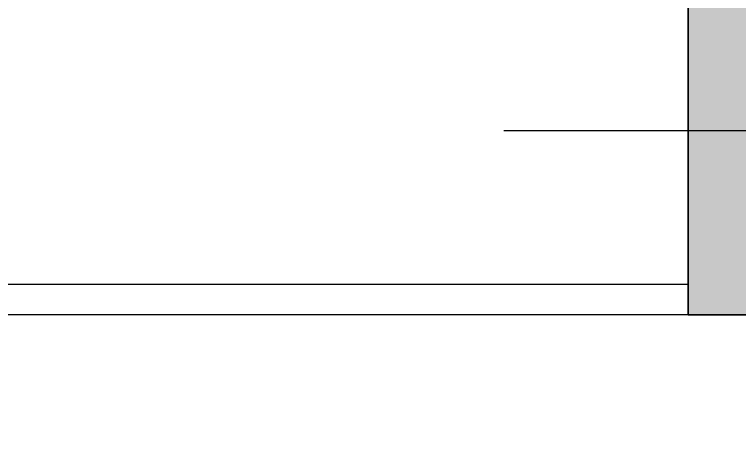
# Model space of a CAD drawing. Header units: metres. Extents: x -355 to 973, y -73 to 238.
# Drawn here: x 497.262 to 498.442, y 210.135 to 210.824 of the extents above; entities that cross this region are included whole.
import ezdxf

# ---------------------------------------------------------------- set-up
doc = ezdxf.new("R2010")
doc.units = ezdxf.units.M
doc.header["$LTSCALE"] = 3
doc.header["$MEASUREMENT"] = 0
doc.linetypes.add('ACAD_ISO02W100', pattern=[15, 12, -3])
doc.layers.add('4', color=4, linetype='ACAD_ISO02W100')
doc.layers.add('khatchin', color=7, linetype='Continuous')
doc.layers.add('alaem', color=230, linetype='Continuous', lineweight=5)

# ---------------------------------------------------------------- blocks, each defined once
blk = doc.blocks.new('xdvxzdcv')
at = {"layer": 'khatchin'}
blk.add_hatch(color=203, dxfattribs=at).paths.add_polyline_path([(77.5751, 50.386), (77.5751, 49.986), (78.1751, 49.986), (78.1751, 50.386)])
blk.add_hatch(color=203, dxfattribs=at).paths.add_polyline_path([(77.5751, 50.386), (77.5751, 49.986), (78.1751, 49.986), (78.1751, 50.386)])
at = {"layer": 'khatchin', "color": 203}
for p, q in [((77.8751, 50.686), (77.8751, 49.686)), ((77.3751, 50.186), (78.3751, 50.186))]:
    blk.add_line(p, q, dxfattribs=at)
blk.add_lwpolyline([(77.5751, 50.386), (77.5751, 49.986), (78.1751, 49.986), (78.1751, 50.386), (77.5751, 50.386)], dxfattribs=at)
blk.add_lwpolyline([(77.5751, 50.386), (77.5751, 49.986), (78.1751, 49.986), (78.1751, 50.386), (77.5751, 50.386)], dxfattribs=at)
blk = doc.blocks.new('d32')
at = {"layer": 'khatchin', "rotation": 270}
blk.add_blockref('xdvxzdcv', (40.3734, 114.561), dxfattribs=at)

msp = doc.modelspace()

# ---------------------------------------------------------------- linework, layer by layer
for p, q in [((498.3586, 210.3348), (498.3586, 211.2348)), ((495.5441, 210.3848), (498.3586, 210.3848)), ((503.8521, 210.3348), (491.8521, 210.3348)), ((503.8521, 210.3348), (491.9471, 210.3348))]:
    msp.add_line(p, q)
at = {"layer": '4'}
msp.add_lwpolyline([(495.5441, 210.3348), (495.5441, 211.2348), (498.3586, 211.2348), (498.3586, 210.3348), (495.5441, 210.3348)], dxfattribs=at)
at = {"layer": 'alaem'}
msp.add_lwpolyline([(491.9471, 210.3348), (491.9471, 224.3348), (493.542, 224.3348), (493.542, 222.3348), (496.542, 222.3348), (496.542, 224.3348), (498.5586, 224.3348), (498.5586, 219.2348), (500.0571, 219.2348), (500.0571, 219.8348), (502.2571, 219.8348), (502.2571, 221.7348), (503.7571, 221.7348), (503.7571, 211.5348), (501.4486, 211.5348), (501.4486, 210.3348), (498.3586, 210.3348), (498.3586, 211.2348), (495.5441, 211.2348), (495.5441, 210.3348)], close=True, dxfattribs=at)

# ---------------------------------------------------------------- block references
at = {"layer": 'khatchin'}
msp.add_blockref('d32', (407.9992, 173.9489), dxfattribs=at)

doc.saveas('drawing.dxf')
